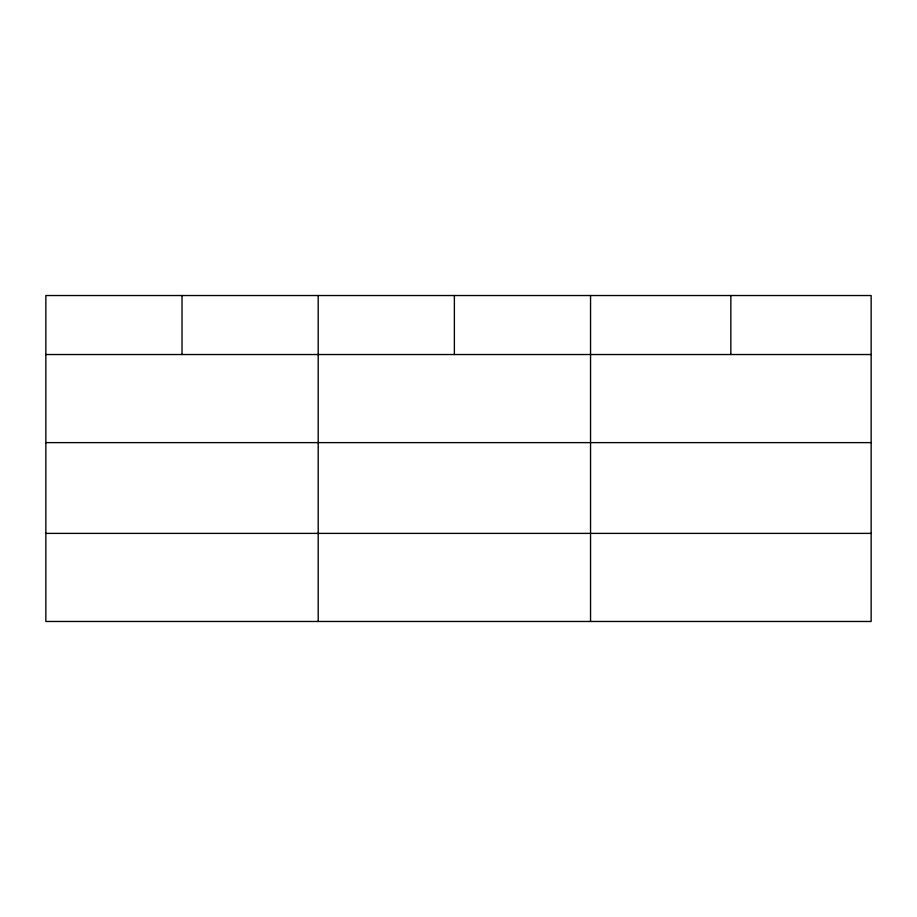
<?xml version="1.0" encoding="UTF-8"?>
<svg xmlns="http://www.w3.org/2000/svg" width="917" height="917" viewBox="0 0 917 917"><rect width="100%" height="100%" fill="white"/><g stroke="black" fill="none" stroke-linecap="round" stroke-linejoin="round"><path stroke-width="1.38" d="M871.15 442.624L871.15 295.526L45.85 295.526L45.85 621.474L871.15 621.474L871.15 442.624L45.85 442.624M45.85 354.524L871.15 354.524M45.85 533.385L871.15 533.385M730.849 295.526L730.849 354.524M590.548 295.526L590.548 621.474M454.373 295.526L454.373 354.524M318.199 295.526L318.199 621.474M182.025 295.526L182.025 354.524"/></g></svg>
